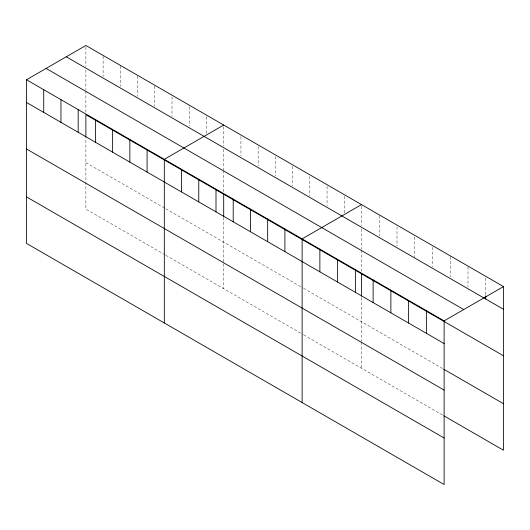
<?xml version="1.0" encoding="UTF-8"?>
<svg xmlns="http://www.w3.org/2000/svg" width="530" height="530" viewBox="0 0 530 530"><rect width="100%" height="100%" fill="white"/><g stroke="black" fill="none" stroke-linecap="round" stroke-linejoin="round"><path stroke-width="0.4" stroke-dasharray="2.65 1.99" d="M85.88 162.611L165.121 208.363M165.81 208.76L302.941 287.929M303.63 288.327L443.153 368.88M165.121 254.884L85.88 209.131L85.88 137.853M165.81 255.281L302.941 334.45M303.63 334.847L443.153 415.401M485.752 277.959L485.752 295.793M468.003 266.901L468.003 287.161M450.255 256.652L450.255 276.918M432.507 247.219L432.507 266.669M414.758 236.97L414.758 257.229M397.01 226.727L397.01 246.172M379.261 215.67L379.261 235.929M361.506 206.23L361.506 225.681M361.506 228.933L361.506 249.339M361.506 250.153L361.506 271.373M361.506 297.781L361.506 341.333M361.506 342.148L361.506 368.264M344.281 196.285L344.281 213.305M327.056 186.341L327.056 205.786M309.831 176.391L309.831 195.842M292.6 166.447L292.6 185.898M275.375 156.502L275.375 175.953M258.15 146.558L258.15 166.003M240.925 136.607L240.925 156.059M223.693 126.663L223.693 146.114M223.693 149.367L223.693 169.772M223.693 170.587L223.693 191.807M223.693 217.419L223.693 288.698M206.468 116.719L206.468 133.739M189.243 106.775L189.243 126.219M172.011 96.824L172.011 116.275M154.786 86.072L154.786 106.331M137.561 76.121L137.561 96.387M120.336 66.177L120.336 86.436M103.105 56.233L103.105 76.492M85.88 47.097L85.88 66.548M85.88 69.801L85.88 90.199M85.88 91.021L85.88 112.234"/><path stroke-width="0.79" d="M26.5 79.758L444.12 320.869L444.12 484.526L26.5 243.416L26.5 79.758L85.88 45.474L503.5 286.584L503.5 450.242L443.862 415.811M223.693 125.04L164.313 159.325L164.313 322.982M361.506 204.606L302.127 238.891L302.127 402.548M444.12 320.869L503.5 286.584M66.283 56.789L503.5 309.281M46.097 68.443L463.717 309.56M503.5 355.796L85.88 114.685L85.88 137.051M26.5 102.449L444.12 343.559M443.862 369.291L503.5 403.721M26.5 148.97L444.12 390.08M26.5 196.895L444.12 438.005M485.752 295.793L485.752 299.033M426.372 310.62L426.372 333.317M408.623 300.377L408.623 323.068M390.875 290.129L390.875 312.819M373.127 279.88L373.127 302.57M361.506 273.818L361.506 296.184M355.378 269.631L355.378 292.328M337.63 259.389L337.63 282.079M319.875 249.14L319.875 271.83M284.901 228.947L284.901 251.637M267.677 219.003L267.677 241.693M250.452 209.052L250.452 231.749M233.22 199.108L233.22 221.798M223.693 194.252L223.693 216.618M215.995 189.164L215.995 211.854M198.77 179.219L198.77 201.91M181.538 169.269L181.538 191.966M147.088 149.38L147.088 172.071M129.863 139.436L129.863 162.127M112.632 129.486L112.632 152.183M95.407 119.541L95.407 142.232M78.182 109.597L78.182 132.288M60.957 99.653L60.957 122.344M43.725 89.703L43.725 112.4"/></g></svg>
